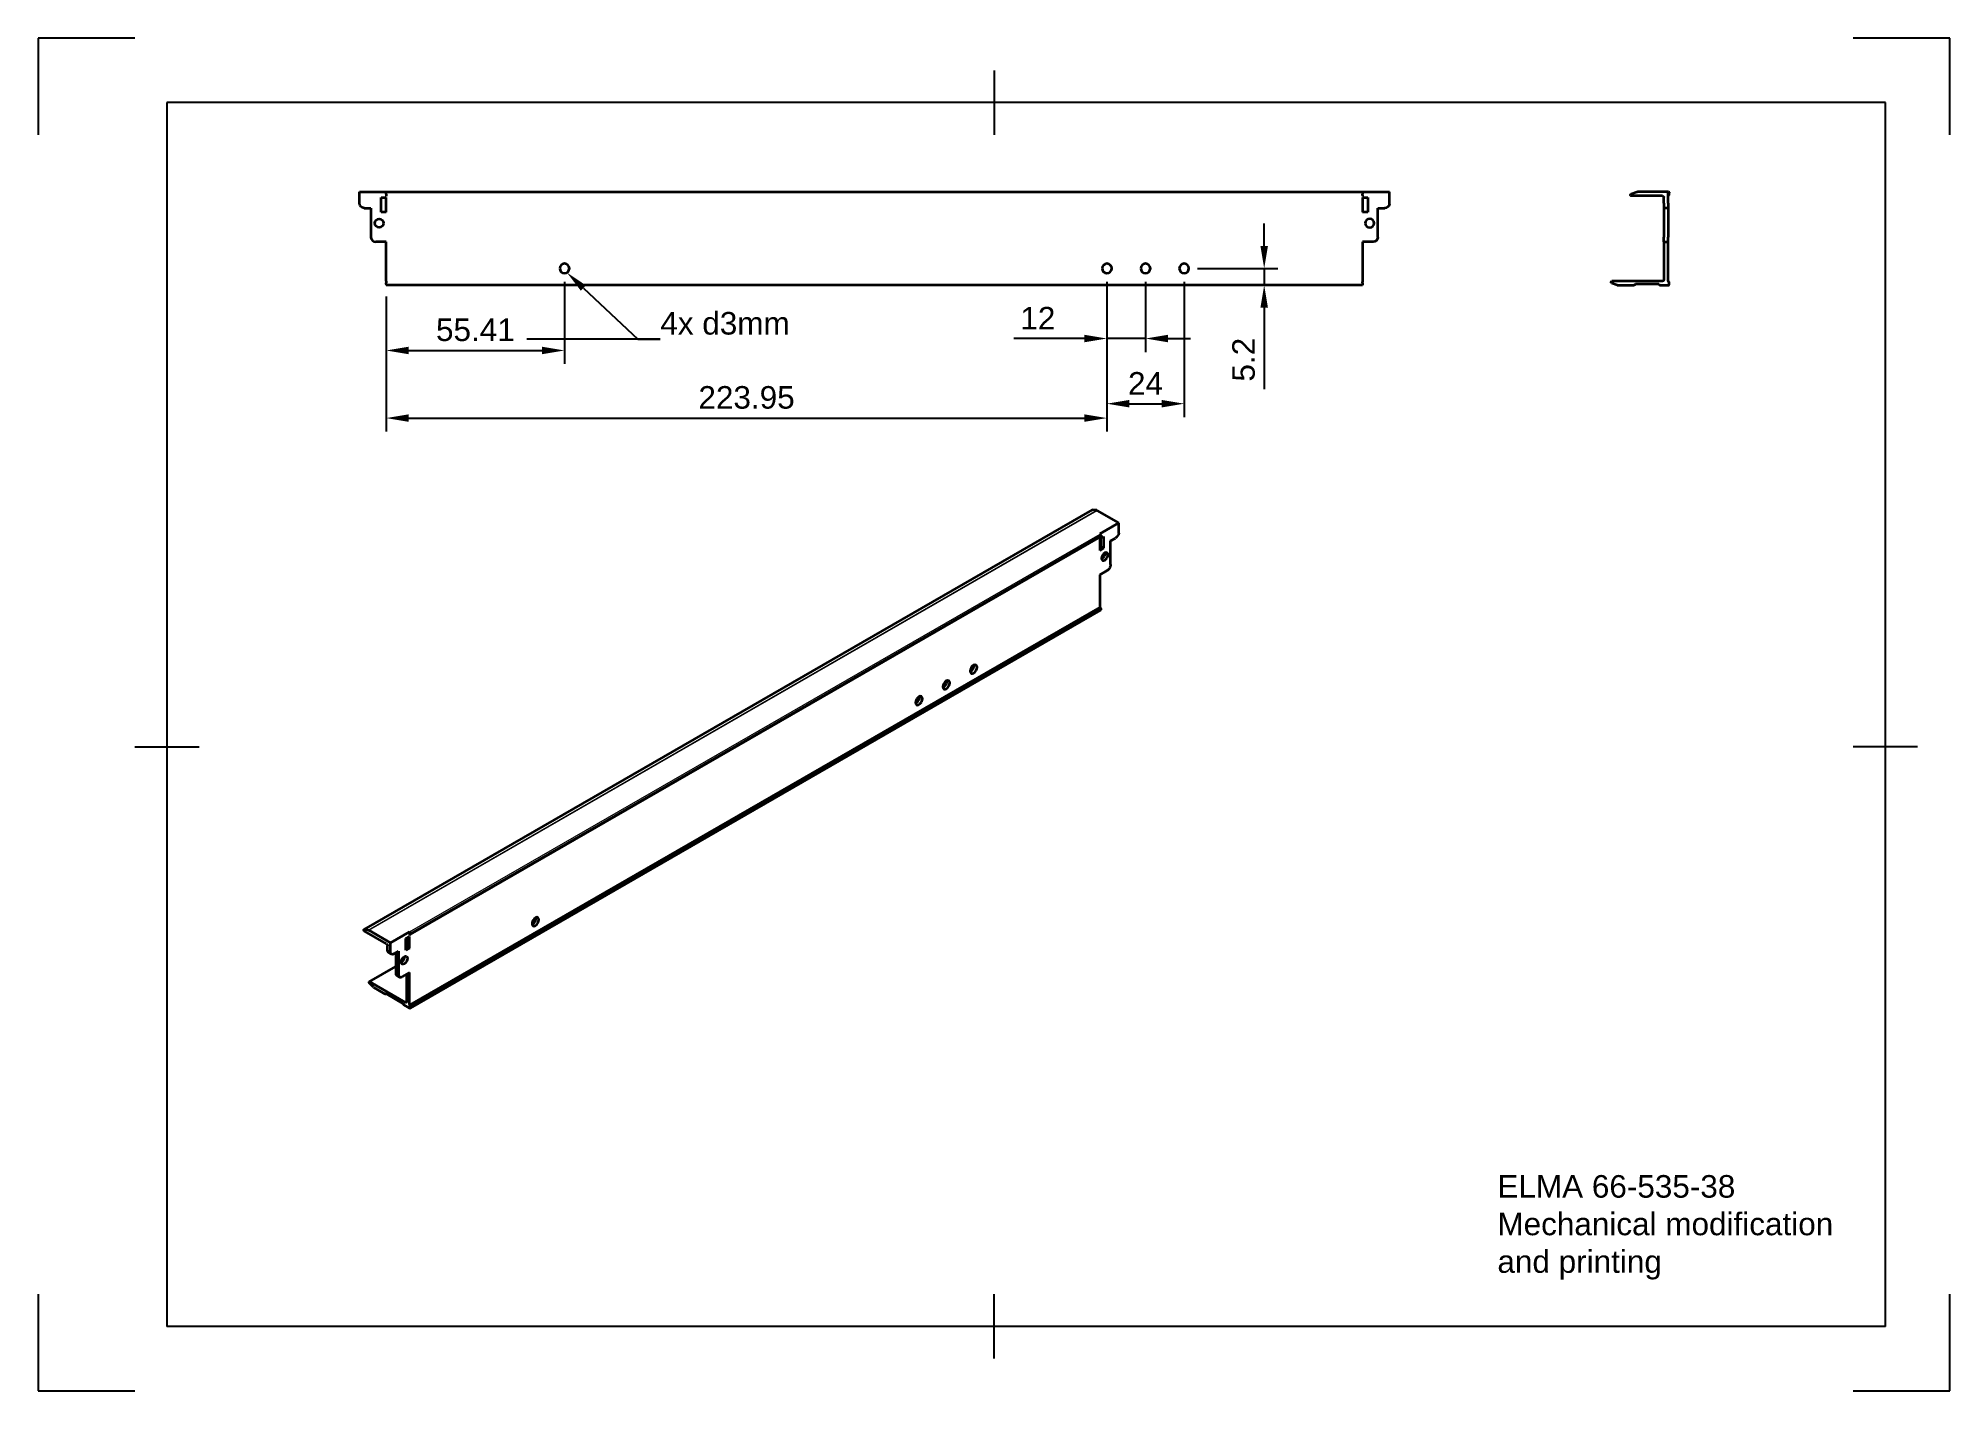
# Model space of a CAD drawing. Header units: millimetres. Extents: x 0 to 297, y 0 to 210.
import ezdxf
from ezdxf import colors
from ezdxf.entities.mleader import LeaderData, LeaderLine
from ezdxf.math import Vec2, Vec3

# ---------------------------------------------------------------- set-up
doc = ezdxf.new("R2010")
doc.units = ezdxf.units.MM
doc.header["$LTSCALE"] = 0.75
for name, color, linetype, lineweight in [('Annotations', 7, 'Continuous', 18), ('Border', 7, 'Continuous', 25), ('Dimensions', 7, 'Continuous', 18), ('Sichtbar', 7, 'Continuous', 35), ('Sichtbar schmal', 7, 'Continuous', 18)]:
    doc.layers.add(name, color=color, linetype=linetype, lineweight=lineweight)
doc.styles.get("Standard").update_dxf_attribs({"font": 'arial.ttf'})
doc.dimstyles.new('ISO-25', dxfattribs={"dimtxt": 3.5, "dimasz": 3.5, "dimexe": 2.1, "dimexo": 2.1, "dimgap": 1.4, "dimtad": 1, "dimzin": 12, "dimdsep": 46, "dimtxsty": 'Standard', "dimcen": 0, "dimclrd": 256, "dimclre": 256, "dimclrt": 256, "dimazin": 3, "dimtp": 0.1, "dimtm": 0.1, "dimtfac": 0.714286, "dimtmove": 0, "dimatfit": 3, "dimfxl": 1, "dimtzin": 12, "dimarcsym": 0})

# ---------------------------------------------------------------- blocks, each defined once
blk = doc.blocks.new('ISO_A4(L)_SHEET')
at = {"layer": 'Border'}
for p, q in [((148.5, 205), (148.5, 195)), ((287, 200), (20, 200)), ((20, 200), (20, 10)), ((287, 10), (287, 200)), ((15, 100), (25, 100)), ((292, 100), (282, 100)), ((148.5, 5), (148.5, 15)), ((287, 10), (20, 10))]:
    blk.add_line(p, q, dxfattribs=at)
at = {"layer": 'Defpoints'}
for p, q in [((0, 210), (0, 195)), ((15, 210), (0, 210)), ((297, 210), (282, 210)), ((297, 195), (297, 210)), ((0, 15), (0, 0)), ((297, 0), (297, 15)), ((0, 0), (15, 0)), ((282, 0), (297, 0))]:
    blk.add_line(p, q, dxfattribs=at)
blk = doc.blocks.new('*D10')
at = {"layer": 'Defpoints', "color": 0, "transparency": 16777216}
for p in [(81.77039, 174.257791), (54.06539, 172.024959), (81.77039, 161.524959)]:
    blk.add_point(p, dxfattribs=at)
at = {"layer": 'Dimensions', "lineweight": -2, "transparency": 16777216}
for p, q in [((54.06539, 169.924959), (54.06539, 159.424959)), ((81.77039, 172.157791), (81.77039, 159.424959)), ((57.56539, 161.524959), (78.27039, 161.524959))]:
    blk.add_line(p, q, dxfattribs=at)
at = {"layer": 'Dimensions', "transparency": 16777216}
for points in [[(57.56539, 162.108292), (57.56539, 160.941626), (54.06539, 161.524959)], [(78.27039, 162.108292), (78.27039, 160.941626), (81.77039, 161.524959)]]:
    blk.add_solid(points, dxfattribs=at)
at = {"layer": 'Dimensions', "transparency": 16777216, "insert": (67.91789, 164.711965), "char_height": 3.5, "attachment_point": 5}
blk.add_mtext('55.41', dxfattribs=at)
blk = doc.blocks.new('*D11')
at = {"layer": 'Defpoints', "color": 0, "transparency": 16777216}
for p in [(166.04039, 174.257791), (54.06539, 172.024959), (166.04039, 151.024959)]:
    blk.add_point(p, dxfattribs=at)
at = {"layer": 'Dimensions', "lineweight": -2, "transparency": 16777216}
for p, q in [((54.06539, 169.924959), (54.06539, 148.924959)), ((166.04039, 172.157791), (166.04039, 148.924959)), ((57.56539, 151.024959), (162.54039, 151.024959))]:
    blk.add_line(p, q, dxfattribs=at)
at = {"layer": 'Dimensions', "transparency": 16777216}
for points in [[(57.56539, 151.608292), (57.56539, 150.441626), (54.06539, 151.024959)], [(162.54039, 151.608292), (162.54039, 150.441626), (166.04039, 151.024959)]]:
    blk.add_solid(points, dxfattribs=at)
at = {"layer": 'Dimensions', "transparency": 16777216, "insert": (110.05289, 154.213158), "char_height": 3.5, "attachment_point": 5}
blk.add_mtext('223.95', dxfattribs=at)
blk = doc.blocks.new('*D12')
at = {"layer": 'Defpoints', "color": 0, "transparency": 16777216}
for p in [(166.04039, 174.257791), (172.04039, 174.257791), (172.04039, 163.376755)]:
    blk.add_point(p, dxfattribs=at)
at = {"layer": 'Dimensions', "lineweight": -2, "transparency": 16777216}
for p, q in [((166.04039, 172.157791), (166.04039, 161.276755)), ((172.04039, 172.157791), (172.04039, 161.276755)), ((162.54039, 163.376755), (151.592027, 163.376755)), ((172.04039, 163.376755), (166.04039, 163.376755)), ((175.54039, 163.376755), (179.04039, 163.376755))]:
    blk.add_line(p, q, dxfattribs=at)
at = {"layer": 'Dimensions', "transparency": 16777216}
for points in [[(162.54039, 163.960089), (162.54039, 162.793422), (166.04039, 163.376755)], [(175.54039, 163.960089), (175.54039, 162.793422), (172.04039, 163.376755)]]:
    blk.add_solid(points, dxfattribs=at)
at = {"layer": 'Dimensions', "transparency": 16777216, "insert": (155.316209, 166.533918), "char_height": 3.5, "attachment_point": 5}
blk.add_mtext('12', dxfattribs=at)
blk = doc.blocks.new('*D13')
at = {"layer": 'Defpoints', "color": 0, "transparency": 16777216}
for p in [(166.04039, 174.257791), (178.04039, 174.257791), (178.04039, 153.257791)]:
    blk.add_point(p, dxfattribs=at)
at = {"layer": 'Dimensions', "lineweight": -2, "transparency": 16777216}
for p, q in [((166.04039, 172.157791), (166.04039, 151.157791)), ((178.04039, 172.157791), (178.04039, 151.157791)), ((169.54039, 153.257791), (174.54039, 153.257791))]:
    blk.add_line(p, q, dxfattribs=at)
at = {"layer": 'Dimensions', "transparency": 16777216}
for points in [[(169.54039, 153.841124), (169.54039, 152.674457), (166.04039, 153.257791)], [(174.54039, 153.841124), (174.54039, 152.674457), (178.04039, 153.257791)]]:
    blk.add_solid(points, dxfattribs=at)
at = {"layer": 'Dimensions', "transparency": 16777216, "insert": (172.04039, 156.414953), "char_height": 3.5, "attachment_point": 5}
blk.add_mtext('24', dxfattribs=at)
blk = doc.blocks.new('*D14')
at = {"layer": 'Defpoints', "color": 0, "transparency": 16777216}
for p in [(178.04039, 174.257791), (190.478065, 171.657802), (190.478065, 171.657802)]:
    blk.add_point(p, dxfattribs=at)
at = {"layer": 'Dimensions', "lineweight": -2, "transparency": 16777216}
for p, q in [((190.478065, 177.757791), (190.478065, 181.257791)), ((180.14039, 174.257791), (192.578065, 174.257791)), ((190.478065, 174.257791), (190.478065, 171.657802)), ((190.478065, 168.157802), (190.478065, 155.521513))]:
    blk.add_line(p, q, dxfattribs=at)
at = {"layer": 'Dimensions', "transparency": 16777216}
for points in [[(189.894732, 177.757791), (191.061398, 177.757791), (190.478065, 174.257791)], [(189.894732, 168.157802), (191.061398, 168.157802), (190.478065, 171.657802)]]:
    blk.add_solid(points, dxfattribs=at)
at = {"layer": 'Dimensions', "transparency": 16777216, "insert": (187.29106, 160.089657), "char_height": 3.5, "attachment_point": 5, "rotation": 90}
blk.add_mtext('5.2', dxfattribs=at)

msp = doc.modelspace()

# ---------------------------------------------------------------- linework, layer by layer
at = {"layer": 'Sichtbar', "extrusion": (0, 1, 0)}
for p, q in [((49.892837, 186.137791), (54.06539, 186.137791)), ((49.892837, 184.387791), (49.892837, 186.137791)), ((53.26539, 183.012791), (53.26539, 185.262791)), ((53.26539, 185.262791), (54.06539, 185.262791)), ((54.06539, 186.137791), (205.77039, 186.137791)), ((54.06539, 185.987791), (54.06539, 186.137791)), ((54.06539, 185.770057), (54.06539, 185.987791)), ((54.06539, 185.770057), (54.06539, 185.628635)), ((54.06539, 185.628635), (54.06539, 185.487214)), ((54.06539, 183.012791), (54.06539, 185.262791)), ((205.77039, 185.987791), (205.77039, 186.137791)), ((205.77039, 186.137791), (209.942944, 186.137791)), ((205.77039, 185.987791), (205.77039, 185.770057)), ((205.77039, 185.628635), (205.77039, 185.770057)), ((205.77039, 185.628635), (205.77039, 185.487214)), ((205.77039, 185.262791), (206.57039, 185.262791)), ((205.77039, 185.262791), (205.77039, 183.012791)), ((206.57039, 185.262791), (206.57039, 183.012791)), ((209.942944, 184.252512), (209.942944, 186.137791)), ((248.373722, 186.122714), (247.497392, 185.803755)), ((252.348128, 185.512802), (247.548695, 185.512802)), ((253.223128, 186.137791), (248.459227, 186.137791)), ((252.598128, 184.387791), (252.598128, 185.262802)), ((252.598128, 184.387791), (252.598128, 183.637791)), ((253.273128, 186.137791), (253.223128, 186.137791)), ((253.223128, 184.387791), (253.223128, 186.137791)), ((253.223128, 184.387791), (253.223128, 183.637791)), ((253.423128, 185.770056), (253.423128, 185.987791)), ((50.642837, 183.637791), (51.694332, 183.637791)), ((51.694332, 183.637791), (51.694332, 179.137791)), ((54.06539, 183.012791), (53.26539, 183.012791)), ((206.57039, 183.012791), (205.77039, 183.012791)), ((208.141449, 179.137802), (208.141449, 183.637791)), ((208.141449, 183.637791), (209.205245, 183.637791)), ((253.223128, 183.637791), (252.598128, 183.637791)), ((252.598128, 183.637791), (252.598128, 179.137791)), ((253.223128, 183.637791), (253.223128, 179.137791)), ((54.06539, 178.387791), (52.444332, 178.387791)), ((54.06539, 172.307802), (54.06539, 178.387791)), ((205.77039, 178.387802), (205.77039, 172.307802)), ((207.391449, 178.387802), (205.77039, 178.387802)), ((252.598128, 178.387791), (252.598128, 179.137791)), ((252.598128, 178.387791), (252.598128, 172.532802)), ((252.598128, 178.387791), (253.223128, 178.387791)), ((253.223128, 178.387791), (253.223128, 179.137791)), ((253.223128, 172.307802), (253.223128, 178.387791)), ((54.06539, 172.307802), (54.06539, 172.166381)), ((205.77039, 172.307802), (205.77039, 172.166381)), ((252.348128, 172.282802), (244.513139, 172.282802)), ((54.06539, 172.166381), (54.06539, 172.024959)), ((54.06539, 171.807802), (54.06539, 172.024959)), ((54.06539, 171.807802), (54.06539, 171.657802)), ((205.77039, 171.657802), (54.06539, 171.657802)), ((205.77039, 172.024959), (205.77039, 172.166381)), ((205.77039, 172.024959), (205.77039, 171.807802)), ((205.77039, 171.807802), (205.77039, 171.657802)), ((245.338197, 171.672878), (244.461836, 171.991848)), ((245.423702, 171.657802), (247.913321, 171.657802)), ((251.773128, 171.807802), (248.173128, 171.807802)), ((252.032936, 171.657802), (253.273128, 171.657802)), ((253.423128, 171.807802), (253.423128, 172.024959))]:
    msp.add_line(p, q, dxfattribs=at)
at = {"layer": 'Sichtbar', "extrusion": (-1e-16, 0.817547, 0.575862)}
for p, q in [((50.627428, 71.619314), (163.799944, 136.791032)), ((164.458181, 136.701097), (163.838522, 136.797171)), ((167.887229, 134.738765), (164.518642, 136.678605)), ((164.936788, 133.039719), (167.887229, 134.738765)), ((167.887229, 133.197461), (167.887229, 134.738765)), ((57.775364, 70.815106), (165.046998, 132.588732)), ((164.936788, 133.039719), (164.972144, 133.01936)), ((164.936788, 132.324366), (165.502474, 132.650122)), ((164.936788, 132.324366), (164.936788, 130.484885)), ((165.060532, 131.065138), (164.936788, 130.993879)), ((165.502474, 130.810641), (164.936788, 130.484885)), ((165.060532, 132.395625), (165.060532, 131.065138)), ((165.060532, 131.065138), (165.502474, 130.810641)), ((165.07821, 132.835648), (165.07821, 132.65764)), ((165.502474, 132.650122), (165.502474, 130.810641)), ((166.61338, 131.961336), (167.365597, 132.394509)), ((166.61338, 128.282383), (166.61338, 131.961336)), ((166.08305, 127.363826), (164.936788, 126.703738)), ((164.936788, 126.703738), (164.936788, 121.733052)), ((165.046998, 121.173931), (57.775364, 59.400305)), ((165.07821, 121.420375), (165.07821, 121.242839)), ((51.285665, 71.529379), (50.666006, 71.625454)), ((54.095995, 69.412386), (50.702283, 71.366695)), ((54.714713, 69.567048), (51.346126, 71.506888)), ((54.272771, 68.390838), (54.272771, 69.1062)), ((54.714713, 69.567048), (57.665154, 71.266094)), ((54.714713, 68.13634), (54.714713, 69.567048)), ((57.099469, 70.224983), (57.665154, 70.55074)), ((57.099469, 68.385502), (57.099469, 70.224983)), ((57.223212, 68.965756), (57.099469, 68.894497)), ((57.665154, 68.711259), (57.099469, 68.385502)), ((57.223212, 70.296242), (57.223212, 68.965756)), ((57.665154, 68.711259), (57.223212, 68.965756)), ((57.700509, 71.245734), (57.665154, 71.266094)), ((57.665154, 71.266094), (57.665154, 70.734216)), ((57.665154, 68.711259), (57.665154, 70.55074)), ((57.806575, 70.884014), (57.806575, 71.062022)), ((51.431407, 63.493013), (55.546621, 65.862807)), ((54.870769, 67.791799), (54.428827, 68.046297)), ((55.245043, 67.828577), (55.988562, 68.256741)), ((55.546621, 68.002244), (55.546621, 64.832276)), ((55.988562, 68.256741), (55.988562, 64.577779)), ((52.089665, 62.651057), (51.469985, 63.268679)), ((57.046436, 60.295283), (51.506262, 63.485657)), ((52.150127, 62.603913), (53.910553, 61.590151)), ((55.702677, 64.487735), (56.144618, 64.233238)), ((57.665154, 64.930103), (56.518893, 64.270015)), ((57.223212, 64.675606), (57.223212, 60.397871)), ((57.665154, 59.959426), (57.665154, 64.930103)), ((53.985408, 61.582796), (54.052045, 61.621169)), ((56.639849, 60.141086), (54.094265, 61.606991)), ((56.823561, 59.912661), (57.700509, 59.40766)), ((57.806575, 59.469213), (57.806575, 59.646749))]:
    msp.add_line(p, q, dxfattribs=at)
at = {"layer": 'Sichtbar'}
msp.add_circle((52.967553, 181.286129), 0.6875, dxfattribs=at)
at = {"layer": 'Sichtbar', "extrusion": (-2e-16, 0, -1)}
for centre, radius in [((-206.868228, 181.28614), 0.6875), ((-81.77039, 174.257791), 0.75), ((-166.04039, 174.257791), 0.75), ((-172.04039, 174.257791), 0.75), ((-178.04039, 174.257791), 0.75)]:
    msp.add_circle(centre, radius, dxfattribs=at)
for centre, start, end in [((-50.642837, 184.387791), 270, 0), ((-209.205245, 184.387791), 190.391378, 270), ((-207.391449, 179.137802), 180, 270)]:
    msp.add_arc(centre, 0.75, start, end, dxfattribs=at)
at = {"layer": 'Sichtbar', "extrusion": (1e-16, 0, -1)}
for centre, radius, start, end in [((-247.548695, 185.662802), 0.15, 270, 70), ((-248.459227, 185.887791), 0.25, 70, 90), ((-252.348128, 185.262802), 0.25, 90, 180), ((-253.273128, 185.987791), 0.15, 90, 180), ((-244.513139, 172.132802), 0.15, 290, 90), ((-252.348128, 172.532802), 0.25, 180, 270), ((-247.913321, 171.807802), 0.15, 210, 270), ((-251.773128, 171.657802), 0.15, 90, 150)]:
    msp.add_arc(centre, radius, start, end, dxfattribs=at)
at = {"layer": 'Sichtbar'}
for centre, radius, start, end in [((253.373128, 185.487214), 0.15, 109.471221, 180), ((253.273128, 185.770056), 0.15, 289.471221, 360), ((52.444332, 179.137791), 0.75, 180, 270), ((253.373128, 172.307802), 0.15, 180, 250.528779), ((245.423702, 171.907802), 0.25, 250, 270), ((248.173128, 171.657802), 0.15, 90, 150), ((252.032936, 171.807802), 0.15, 210, 270), ((253.273128, 171.807802), 0.15, 270, 0), ((253.273128, 172.024959), 0.15, 0, 70.528779)]:
    msp.add_arc(centre, radius, start, end, dxfattribs=at)
at = {"layer": 'Sichtbar', "extrusion": (2e-16, 0, -1)}
for centre, major_axis, start_param, end_param in [((163.874799, 136.661044), (-0.074855, 0.129988), 0, 0.4343986046), ((164.972144, 132.896727), (-0.074855, 0.129988), 0.783464455, 2.3542607818), ((165.713077, 129.520301), (0.343085, 0.595776), 1.5707963268, 7.853981634), ((50.702283, 71.489327), (-0.074855, 0.129988), 3.9250571086, 6.7175839118), ((57.700509, 71.123102), (-0.074855, 0.129988), 0.783464455, 2.3542607818), ((55.245043, 68.441737), (0.374274, 0.649938), 2.3581281986, 3.9289245254), ((56.639849, 60.018454), (-0.074855, 0.129988), 0.783464455, 1.8306620062)]:
    msp.add_ellipse(centre, major_axis=major_axis, ratio=0.5780931159, start_param=start_param, end_param=end_param, dxfattribs=at)
at = {"layer": 'Sichtbar', "extrusion": (2e-16, -1e-16, -1)}
msp.add_ellipse((164.518642, 136.474219), major_axis=(-0.124758, 0.216646), ratio=0.5780931159, start_param=0.4343986046, end_param=0.783464455, dxfattribs=at)
at = {"layer": 'Sichtbar'}
for centre, major_axis, start_param, end_param in [((165.042854, 132.446763), (-0.074855, 0.129988), 0.632755257, 0.7873318715), ((165.042854, 121.671972), (-0.074855, 0.129988), 0.7873318718, 2.0182912892), ((164.972144, 121.303918), (-0.074855, 0.129988), 3.1415926536, 3.9289245254), ((140.644135, 109.847045), (0.374274, 0.649938), 3.7703243988, 5.654453562), ((144.886775, 112.29022), (0.374274, 0.649938), 3.7703243988, 5.654453562), ((136.401494, 107.403871), (0.374274, 0.649938), 3.7703243988, 5.654453562), ((76.813606, 73.089488), (0.374274, 0.649938), 3.7703243988, 5.654453562), ((57.77122, 70.673137), (-0.074855, 0.129988), -0.4436275455, 0.7873318718), ((57.700509, 70.945094), (-0.074855, 0.129988), 2.6979651081, 3.9289245254), ((56.446924, 67.107094), (0.343085, 0.595776), 3.8381553719, 5.5866225889), ((52.150127, 62.8083), (-0.124758, 0.216646), 2.0090623481, 2.3581281984), ((56.076951, 65.137673), (0.374274, 0.649938), 2.3542607818, 3.1415926536), ((56.518893, 64.883176), (0.374274, 0.649938), 2.3542607818, 3.9250571086), ((54.094265, 61.484359), (-0.074855, 0.129988), -0.783464455, 0.2637330962), ((56.823561, 60.035294), (-0.074855, 0.129988), 1.3109306474, 2.3581281986), ((57.77122, 59.898346), (-0.074855, 0.129988), 0.7873318718, 2.0182912892), ((57.700509, 59.530293), (-0.074855, 0.129988), 2.3581281986, 3.9289245254), ((57.700509, 59.707829), (-0.074855, 0.129988), 3.9289245254, 5.1598839427)]:
    msp.add_ellipse(centre, major_axis=major_axis, ratio=0.5780931159, start_param=start_param, end_param=end_param, dxfattribs=at)
at = {"layer": 'Sichtbar', "extrusion": (2e-16, 1e-16, -1)}
msp.add_ellipse((164.972144, 132.71872), major_axis=(-0.074855, 0.129988), ratio=0.5780931159, start_param=2.3542607818, end_param=3.1415926536, dxfattribs=at)
at = {"layer": 'Sichtbar', "extrusion": (1e-16, 0, -1)}
for centre, major_axis, start_param, end_param in [((167.365597, 133.00767), (0.374274, 0.649938), 0.9686956359, 2.3581281986), ((166.08305, 127.976987), (0.374274, 0.649938), 0.7873318718, 2.3581281986), ((51.346126, 71.302501), (-0.124758, 0.216646), 0.4343986046, 0.783464455), ((54.095995, 69.207999), (-0.124758, 0.216646), 0.783464455, 2.3542607818), ((51.506262, 63.363025), (-0.074855, 0.129988), 4.274122959, 7.0666497622), ((57.046436, 60.49967), (-0.124758, 0.216646), 2.3542607818, 3.9250571086)]:
    msp.add_ellipse(centre, major_axis=major_axis, ratio=0.5780931159, start_param=start_param, end_param=end_param, dxfattribs=at)
at = {"layer": 'Sichtbar', "extrusion": (3e-16, 0, -1)}
msp.add_ellipse((165.271135, 129.774798), major_axis=(0.343085, 0.595776), ratio=0.5780931159, start_param=0.6965627183, end_param=2.4450299353, dxfattribs=at)
at = {"layer": 'Sichtbar', "extrusion": (0, 0, -1)}
msp.add_ellipse((164.972144, 121.481455), major_axis=(-0.074855, 0.129988), ratio=0.5780931159, start_param=1.1233013644, end_param=2.3542607817, dxfattribs=at)
at = {"layer": 'Sichtbar', "extrusion": (1e-16, -1e-16, -1)}
for centre in [(141.086076, 109.592548), (145.328717, 112.035722), (136.843436, 107.149374), (77.255547, 72.834991)]:
    msp.add_ellipse(centre, major_axis=(0.374274, 0.649938), ratio=0.5780931159, start_param=1.5707963268, end_param=7.853981634, dxfattribs=at)
at = {"layer": 'Sichtbar', "extrusion": (3e-16, -1e-16, -1)}
msp.add_ellipse((54.803101, 68.696234), major_axis=(0.374274, 0.649938), ratio=0.5780931159, start_param=3.1415926536, end_param=3.9289245254, dxfattribs=at)
at = {"layer": 'Sichtbar'}
msp.add_ellipse((56.888866, 66.852596), major_axis=(0.343085, 0.595776), ratio=0.5780931159, dxfattribs=at)
at = {"layer": 'Sichtbar', "extrusion": (1e-16, -2e-16, -1)}
msp.add_ellipse((53.910553, 61.712783), major_axis=(-0.074855, 0.129988), ratio=0.5780931159, start_param=2.8778595574, end_param=3.9250571086, dxfattribs=at)
at = {"layer": 'Sichtbar schmal', "extrusion": (-1e-16, 0.817547, 0.575862)}
for p, q in [((50.666006, 71.625454), (163.838522, 136.797171)), ((51.285665, 71.529379), (164.458181, 136.701097)), ((51.346126, 71.506888), (164.518642, 136.678605)), ((164.936788, 132.507842), (57.665154, 70.734216)), ((57.700509, 71.245734), (164.972144, 133.01936)), ((57.806575, 71.062022), (165.07821, 132.835648)), ((165.07821, 132.65764), (57.806575, 70.884014)), ((164.936788, 121.733052), (57.665154, 59.959426)), ((165.007499, 121.576713), (57.735865, 59.803088)), ((165.07821, 121.420375), (57.806575, 59.646749)), ((165.07821, 121.242839), (57.806575, 59.469213)), ((54.714713, 68.13634), (54.272771, 68.390838)), ((51.506262, 63.485657), (55.546621, 65.812346)), ((55.546621, 64.832276), (55.988562, 64.577779)), ((54.002409, 61.598571), (54.041587, 61.621132)), ((57.046436, 60.295283), (57.223211, 60.397082))]:
    msp.add_line(p, q, dxfattribs=at)

# ---------------------------------------------------------------- block references
at = {"layer": 'Border'}
msp.add_blockref('ISO_A4(L)_SHEET', (0, 0), dxfattribs=at)

# ---------------------------------------------------------------- texts
at = {"layer": 'Annotations', "insert": (226.719254, 33.480507), "char_height": 3.5, "attachment_point": 1}
msp.add_mtext_dynamic_manual_height_columns('ELMA 66-535-38\\PMechanical modification\\Pand printing', width=69.557837, gutter_width=17.5, heights=[0], dxfattribs=at)

# ---------------------------------------------------------------- dimensions: what is measured, and where the dimension line sits
at = {"layer": 'Dimensions'}
dim = msp.add_linear_dim(base=(190.478065, 171.657802), p1=(178.04039, 174.257791), p2=(190.478065, 171.657802), angle=270, dimstyle='ISO-25', override={"dimlfac": 2, "dimclrd": 256, "dimclre": 256}, dxfattribs=at)
dim.commit()
dim.dimension.update_dxf_attribs({"geometry": '*D14', "text_midpoint": (187.29106, 160.089657)})
for base, p2, override, picture, middle in [((81.77039, 161.524959), (81.77039, 174.257791), {"dimlfac": 2, "dimclrd": 256, "dimclre": 256}, '*D10', (67.91789, 164.711965)), ((166.04039, 151.024959), (166.04039, 174.257791), {"dimlfac": 2}, '*D11', (110.05289, 154.213158))]:
    dim = msp.add_linear_dim(base=base, p1=(54.06539, 172.024959), p2=p2, dimstyle='ISO-25', override=override, dxfattribs=at)
    dim.commit()
    dim.dimension.update_dxf_attribs({"geometry": picture, "text_midpoint": middle})
dim = msp.add_linear_dim(base=(172.04039, 163.376755), p1=(166.04039, 174.257791), p2=(172.04039, 174.257791), angle=0, dimstyle='ISO-25', override={"dimlfac": 2}, dxfattribs=at)
dim.commit()
dim.dimension.update_dxf_attribs({"geometry": '*D12', "text_midpoint": (155.316209, 163.376755), "dimtype": 161})
dim = msp.add_aligned_dim(p1=(166.04039, 174.257791), p2=(178.04039, 174.257791), distance=-21, dimstyle='ISO-25', override={"dimlfac": 2, "dimclrd": 256, "dimclre": 256}, dxfattribs=at)
dim.commit()
dim.dimension.update_dxf_attribs({"geometry": '*D13', "text_midpoint": (172.04039, 156.414953)})

# ---------------------------------------------------------------- leaders
at = {"layer": 'Annotations'}
ml = msp.add_multileader_mtext('Standard', dxfattribs=at)
ml.set_content('4x d3mm', color=256)
ml.set_leader_properties()
ml.build(insert=Vec2(0, 0))
ml.multileader.update_dxf_attribs({"text_left_attachment_type": 5, "text_right_attachment_type": 5, "dogleg_length": 3.5, "arrow_head_size": 3.5})
ctx = ml.context
ctx.base_point, ctx.char_height, ctx.arrow_head_size, ctx.landing_gap_size, ctx.plane_origin = Vec3(96.65615, 163.278742), 3.5, 3.5, 0, Vec3(82.148061, 173.609821)
ctx.left_attachment, ctx.right_attachment = 5, 5
notes = []
notes.append((ctx, [(0, (1, 1, 0), (93.15615, 163.278742), (1, 0), 3.5, [(0, [(82.148061, 173.609821)], 0, [])])]))
ctx.mtext.insert, ctx.mtext.flow_direction = Vec3(96.65615, 167.493067), 5
for ctx, leaders in notes:
    for number, flags, end, landing, length, lines in leaders:
        leader = LeaderData()
        leader.index, (leader.has_last_leader_line, leader.has_dogleg_vector, leader.attachment_direction) = number, flags
        leader.last_leader_point, leader.dogleg_vector, leader.dogleg_length = Vec3(end), Vec3(landing), length
        for number, points, colour, breaks in lines:
            line = LeaderLine()
            line.index, line.vertices, line.color, line.breaks = number, Vec3.list(points), colors.encode_raw_color(colour), breaks
            leader.lines.append(line)
        ctx.leaders.append(leader)

doc.saveas('drawing.dxf')
